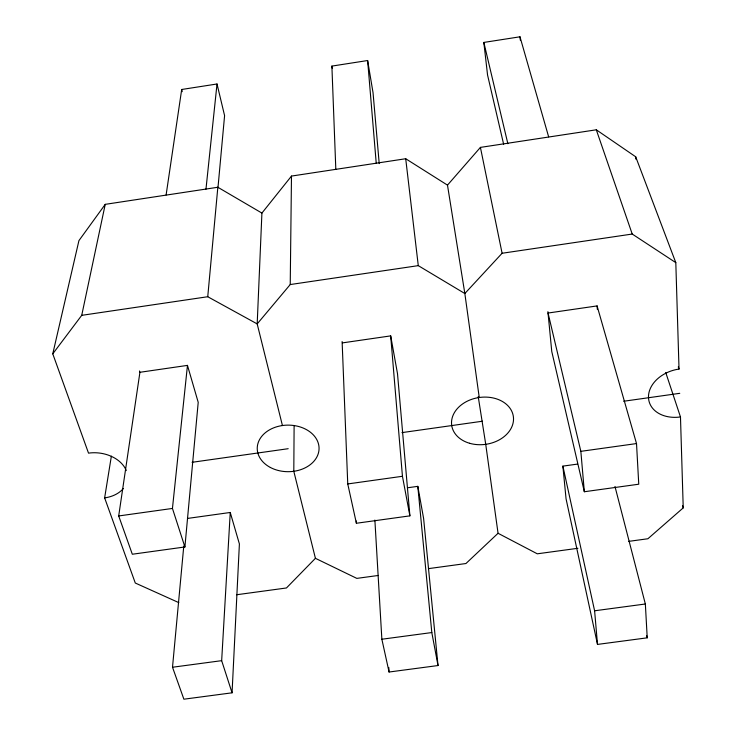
<?xml version="1.0" encoding="UTF-8"?>
<svg xmlns="http://www.w3.org/2000/svg" width="736" height="736" viewBox="0 0 736 736"><rect width="100%" height="100%" fill="white"/><g stroke="black" fill="none" stroke-linecap="round" stroke-linejoin="round"><path stroke-width="1.1" d="M294.115 425.592L293.802 471.307L315.422 558.32L356.831 578.386L378.424 575.442M282.431 425.528L257.186 323.914L290.232 284.547L291.484 176.079L405.711 158.737L447.488 185.132L464.839 293.526L479.246 397.504M291.484 176.079L261.915 213.081L257.186 323.914L207.745 296.728L81.724 315.339L52.771 353.841L88.522 453.137A31.105 22.641 6.8 0 1 126.288 470.589M183.779 546.038L172.509 667.239L183.88 699.2L232.061 692.815L239.393 543.941L230.248 512.477L187.459 518.438M232.061 692.815L221.665 660.661L230.248 512.477M207.745 296.728L217.838 187.257L105.23 204.35L78.927 240.626L52.771 353.841M184.902 546.968L198.214 402.334L187.468 365.387L139.923 372.287L118.698 515.954L132.314 554.236L184.902 546.968L172.445 508.438L187.468 365.387M217.966 187.717L224.59 115.644L217.019 83.987L181.691 89.488L166.115 194.948M205.97 189.189L217.019 83.987M178.811 602.628L135.286 583.022L104.632 497.895L111.366 456.164M81.724 315.339L105.23 204.35M447.488 185.132L480.415 147.393L596.298 129.803L635.702 156.796L675.804 262.642L679.024 369.067A31.85 23.626 -16 0 0 648.49 397.431A31.85 23.626 -16 0 0 680.478 416.953L683.229 507.877L647.901 538.752L628.719 541.365M675.804 262.642L632.224 234.048L502.099 253.258L464.839 293.526L418.278 265.641L290.232 284.547M315.422 558.32L286.451 587.972L236.596 594.752M478.225 396.64L485.732 444.323L498.051 533.278L465.943 563.528L428.435 568.634M335.818 169.372L331.89 66.093L367.632 60.527L373.042 92.708L379.215 163.585M503.636 144.256L487.554 75.017L483.837 42.43L519.984 36.8L548.642 136.841M342.396 342.893L390.687 335.883L397.504 373.695L409.888 515.862L356.39 523.259L347.751 483.938L342.12 341.55M597.089 305.918L548.044 313.039L580.851 451.343L584.338 491.74L638.756 484.214L636.52 443.569L597.089 305.918L597.328 309.332M192.087 462.3L288.19 448.702M401.966 432.612L482.531 421.213M623.668 401.249L679.76 393.318M118.698 515.954L172.445 508.438M347.751 483.938L402.445 476.284L390.687 335.883M580.851 451.343L636.52 443.569M407.79 487.738L417.809 486.349L423.614 518.503L438.012 665.537L389.068 672.023L381.864 639.234L374.882 520.058M614.965 486.45L645.352 603.998L647.22 637.827L597.503 644.414L566.058 498.824L562.884 466.127L577.576 464.085M577.916 548.283L537.289 553.812L498.051 533.278M172.509 667.239L221.665 660.661M381.864 639.234L431.811 632.555L438.012 665.537M562.884 466.127L594.605 610.788L645.352 603.998M217.838 187.257L261.915 213.081M678.279 366.896L679.024 369.067M596.298 129.803L632.224 234.048M665.73 372.499L680.478 416.953M139.5 370.981L139.923 372.287M682.548 505.678L683.229 507.877M181.691 89.488L182.243 91.66M646.659 635.61L647.22 637.827M483.837 42.43L507.868 143.732M584.338 491.74L551.77 351.523L547.906 311.668M480.415 147.393L502.099 253.258M402.445 476.284L409.888 515.862M331.89 66.093L332.304 68.301M405.711 158.737L418.278 265.641M519.984 36.8L520.315 40.186M417.809 486.349L431.811 632.555M594.605 610.788L597.503 644.414M367.632 60.527L376.234 163.245M388.783 667.451L389.068 672.023M635.702 156.796L635.812 159.086M356.288 520.978L356.39 523.259M123.326 488.52A31.105 22.641 6.8 0 1 104.632 497.895M270.37 467.47A30.912 23.285 -0.1 0 0 318.936 450.478A30.912 23.285 -0.1 0 0 275.144 427.294A30.912 23.285 -0.1 0 0 270.37 467.47M469.55 443.265A31.142 23.635 -8.3 0 0 513.397 416.852A31.142 23.635 -8.3 0 0 464.618 402.62A31.142 23.635 -8.3 0 0 469.55 443.265"/></g></svg>
